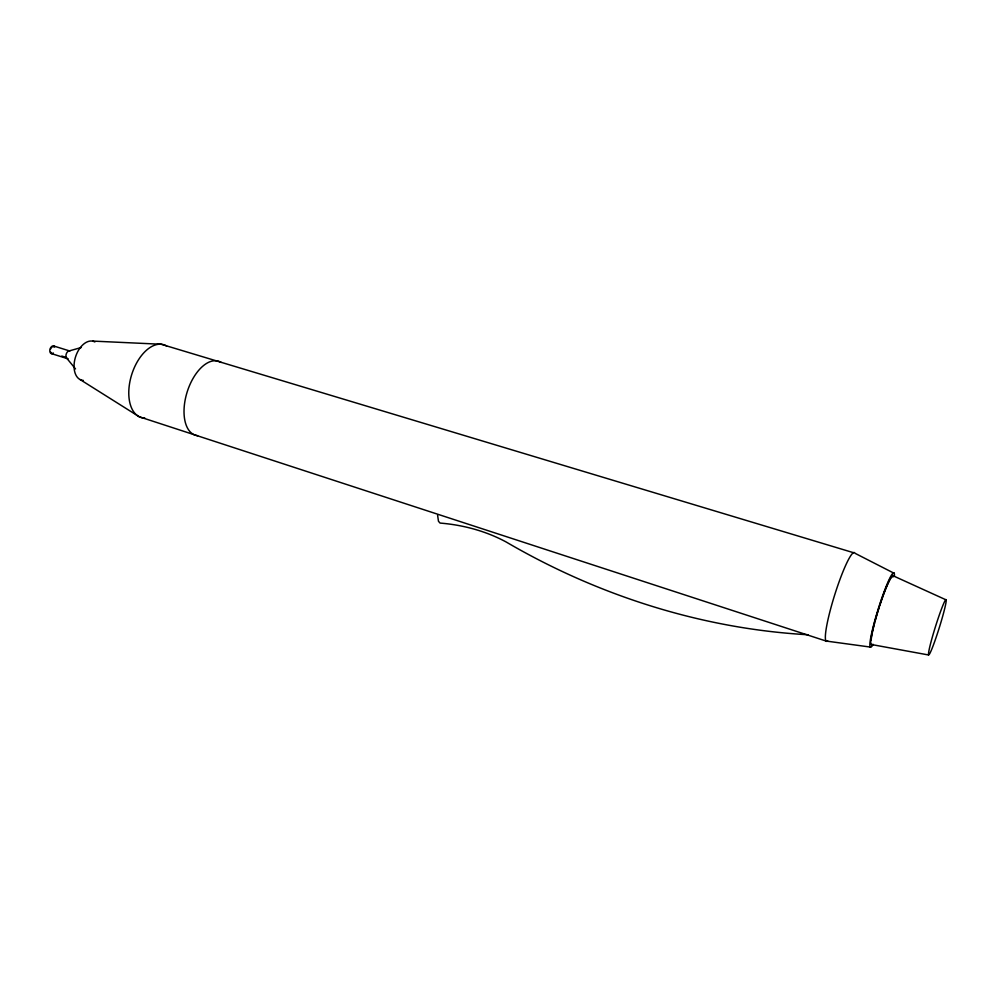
<?xml version="1.0" encoding="UTF-8"?>
<svg xmlns="http://www.w3.org/2000/svg" width="996" height="996" viewBox="0 0 996 996"><rect width="100%" height="100%" fill="white"/><g stroke="black" fill="none" stroke-linecap="round" stroke-linejoin="round"><path stroke-width="1.49" d="M68.463 351.127L81.336 347.492M808.13 634.751C702.08 628.85 597.625 595.459 506.068 541.936C485.737 530.98 462.891 524.904 440.07 523.074L438.477 521.282L437.593 515.243M870.155 647.039L826.058 641.038L139.303 416.789L80.178 379.601M871.002 644.437L928.459 654.957M853.522 552.705L161.165 344.243L91.757 341.043A20.281 12.45 -72.6 0 0 74.737 359.93A20.281 12.45 -72.6 0 0 83.328 380.41M53.697 345.986L69.82 351.015A3.996 2.502 -72.6 0 0 66.085 354.551A3.996 2.502 -72.6 0 0 68.052 358.697M61.764 356.045L66.159 357.427M51.282 353.555L67.392 358.635M946.2 599.916A29.096 1.992 -72.6 0 0 932.219 637.502A29.096 1.992 -72.6 0 0 933.526 644.698A29.096 1.992 -72.6 0 0 946.2 599.916L893.375 575.9A36.279 3.76 -72.6 0 0 878.335 609.614A36.279 3.76 -72.6 0 0 872.048 644.35M894.221 573.323L855.004 553.278A46.513 6.063 -72.6 0 0 834.349 596.019A46.513 6.063 -72.6 0 0 827.738 640.951M66.819 358.299L75.522 368.918M53.336 352.995A3.972 2.527 -72.6 0 1 50.012 352.161A3.972 2.527 -72.6 0 1 51.207 346.944A3.972 2.527 -72.6 0 1 54.743 346.882M873.156 644.337A39.018 4.046 -72.6 0 1 878.036 609.577A39.018 4.046 -72.6 0 1 894.396 576.161M871.164 639.868A35.084 3.635 -72.6 0 1 874.675 622.749M875.048 621.367A35.084 3.635 -72.6 0 1 879.468 606.44M879.879 605.182A35.084 3.635 -72.6 0 1 885.705 588.997M886.266 587.652A35.084 3.635 -72.6 0 1 893.014 577.02M51.804 347.156A3.2 2.042 -72.6 0 1 53.933 346.982M51.518 352.821A3.2 2.042 -72.6 0 1 50.684 352.098M50.547 349.135A3.2 2.042 -72.6 0 1 51.294 347.691M197.644 435.7A38.782 20.829 -72.6 0 1 187.298 391.54A38.782 20.829 -72.6 0 1 221.187 362.42M144.843 418.083A38.109 21.8 -72.6 0 1 131.472 375.33A38.109 21.8 -72.6 0 1 166.581 345.973M92.84 341.205A20.281 12.45 -72.6 0 1 94.869 341.977"/></g></svg>
